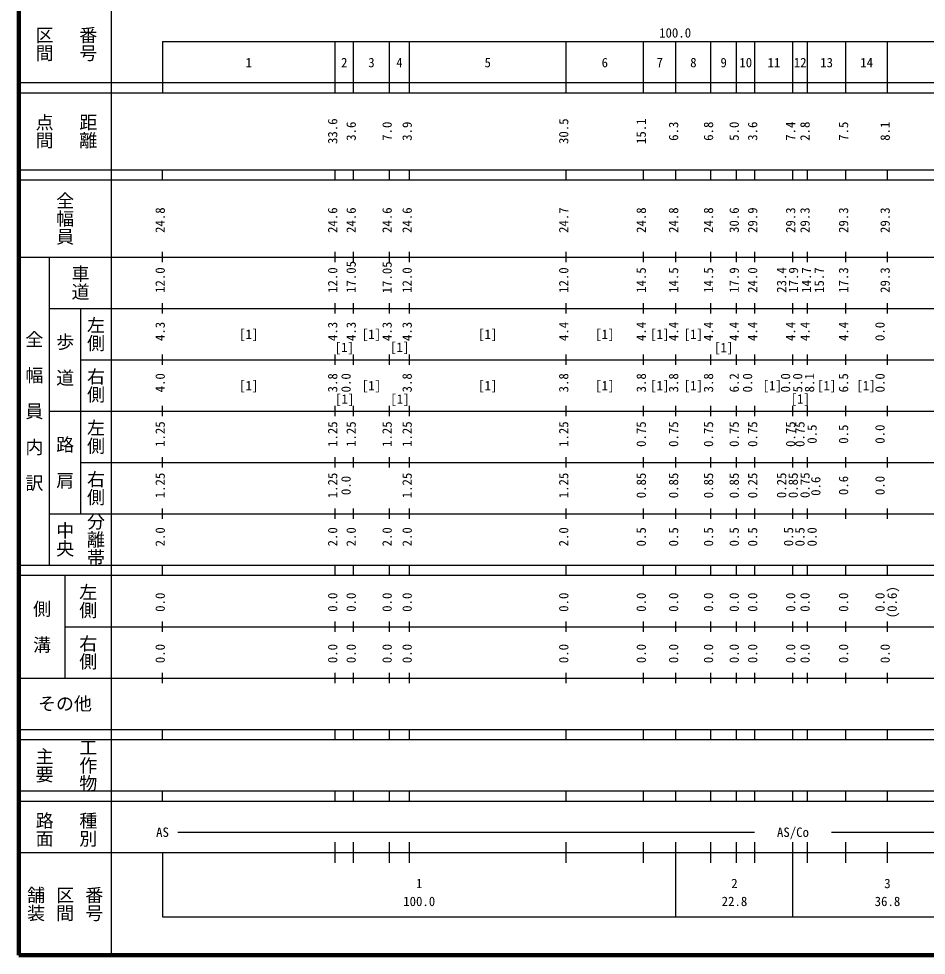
# Model space of a CAD drawing. Units: millimetres on the paper, enlarged 1000 times. Extents: x 40000 to 680000, y 20000 to 380000.
# Drawn here: x 40000 to 216760, y 20000 to 202409 of the extents above; entities that cross this region are included whole.
import ezdxf
from ezdxf.enums import TextEntityAlignment as Align

# ---------------------------------------------------------------- set-up
doc = ezdxf.new("R2010")
doc.units = ezdxf.units.MM
doc.header["$LTSCALE"] = 1000
doc.layers.add('M-TTL', color=2, linetype='Continuous', lineweight=140)
doc.layers.add('M-TTL-BAND', color=7, linetype='Continuous', lineweight=25)
doc.styles.add('@ＭＳ ゴシック', font='')
doc.styles.add('ＭＳ ゴシック', font='')
doc.styles.get('@ＭＳ ゴシック').set_extended_font_data('@MS Gothic')
doc.styles.get('ＭＳ ゴシック').set_extended_font_data('MS Gothic')

msp = doc.modelspace()

# ---------------------------------------------------------------- linework, layer by layer
at = {"layer": 'M-TTL'}
for p, q in [((40000, 380000), (40000, 20000)), ((40000, 20000), (680000, 20000))]:
    msp.add_line(p, q, dxfattribs=at)
at = {"layer": 'M-TTL-BAND'}
for p, q in [((58000, 370000), (58000, 20000)), ((68000, 198000), (579000, 198000)), ((68000, 198000), (68000, 188000)), ((101600, 188000), (101600, 198000)), ((105200, 188000), (105200, 198000)), ((112200, 188000), (112200, 198000)), ((116100, 188000), (116100, 198000)), ((146600, 188000), (146600, 198000)), ((161700, 188000), (161700, 198000)), ((168000, 188000), (168000, 198000)), ((174800, 188000), (174800, 198000)), ((179800, 188000), (179800, 198000)), ((183400, 188000), (183400, 198000)), ((190800, 188000), (190800, 198000)), ((193600, 188000), (193600, 198000)), ((201100, 188000), (201100, 198000)), ((209200, 188000), (209200, 198000)), ((40000, 190000), (579000, 190000)), ((40000, 188000), (579000, 188000)), ((40000, 173000), (579000, 173000)), ((68000, 171000), (68000, 173000)), ((101600, 171000), (101600, 173000)), ((105200, 171000), (105200, 173000)), ((112200, 171000), (112200, 173000)), ((116100, 171000), (116100, 173000)), ((146600, 171000), (146600, 173000)), ((161700, 171000), (161700, 173000)), ((168000, 171000), (168000, 173000)), ((174800, 171000), (174800, 173000)), ((179800, 171000), (179800, 173000)), ((183400, 171000), (183400, 173000)), ((190800, 171000), (190800, 173000)), ((193600, 171000), (193600, 173000)), ((201100, 171000), (201100, 173000)), ((209200, 171000), (209200, 173000)), ((40000, 171000), (579000, 171000)), ((68000, 155000), (68000, 157000)), ((101600, 155000), (101600, 157000)), ((105200, 155000), (105200, 157000)), ((112200, 155000), (112200, 157000)), ((116100, 155000), (116100, 157000)), ((146600, 155000), (146600, 157000)), ((161700, 155000), (161700, 157000)), ((168000, 155000), (168000, 157000)), ((174800, 155000), (174800, 157000)), ((179800, 155000), (179800, 157000)), ((183400, 155000), (183400, 157000)), ((190800, 155000), (190800, 157000)), ((193600, 155000), (193600, 157000)), ((201100, 155000), (201100, 157000)), ((209200, 155000), (209200, 157000)), ((40000, 156000), (579000, 156000)), ((46000, 96000), (46000, 156000)), ((46000, 146000), (579000, 146000)), ((52000, 146000), (52000, 106000)), ((68000, 145000), (68000, 147000)), ((101600, 145000), (101600, 147000)), ((105200, 145000), (105200, 147000)), ((112200, 145000), (112200, 147000)), ((116100, 145000), (116100, 147000)), ((146600, 145000), (146600, 147000)), ((161700, 145000), (161700, 147000)), ((168000, 145000), (168000, 147000)), ((174800, 145000), (174800, 147000)), ((179800, 145000), (179800, 147000)), ((183400, 145000), (183400, 147000)), ((190800, 145000), (190800, 147000)), ((193600, 145000), (193600, 147000)), ((201100, 145000), (201100, 147000)), ((209200, 145000), (209200, 147000)), ((68000, 135000), (68000, 137000)), ((101600, 135000), (101600, 137000)), ((105200, 135000), (105200, 137000)), ((112200, 135000), (112200, 137000)), ((116100, 135000), (116100, 137000)), ((146600, 135000), (146600, 137000)), ((161700, 135000), (161700, 137000)), ((168000, 135000), (168000, 137000)), ((174800, 135000), (174800, 137000)), ((179800, 135000), (179800, 137000)), ((183400, 135000), (183400, 137000)), ((190800, 135000), (190800, 137000)), ((193600, 135000), (193600, 137000)), ((201100, 135000), (201100, 137000)), ((209200, 135000), (209200, 137000)), ((52000, 136000), (579000, 136000)), ((46000, 126000), (579000, 126000)), ((68000, 125000), (68000, 127000)), ((101600, 125000), (101600, 127000)), ((105200, 125000), (105200, 127000)), ((112200, 125000), (112200, 127000)), ((116100, 125000), (116100, 127000)), ((146600, 125000), (146600, 127000)), ((161700, 125000), (161700, 127000)), ((168000, 125000), (168000, 127000)), ((174800, 125000), (174800, 127000)), ((179800, 125000), (179800, 127000)), ((183400, 125000), (183400, 127000)), ((190800, 125000), (190800, 127000)), ((193600, 125000), (193600, 127000)), ((201100, 125000), (201100, 127000)), ((209200, 125000), (209200, 127000)), ((68000, 115000), (68000, 117000)), ((101600, 115000), (101600, 117000)), ((105200, 115000), (105200, 117000)), ((112200, 115000), (112200, 117000)), ((116100, 115000), (116100, 117000)), ((146600, 115000), (146600, 117000)), ((161700, 115000), (161700, 117000)), ((168000, 115000), (168000, 117000)), ((174800, 115000), (174800, 117000)), ((179800, 115000), (179800, 117000)), ((183400, 115000), (183400, 117000)), ((190800, 115000), (190800, 117000)), ((193600, 115000), (193600, 117000)), ((201100, 115000), (201100, 117000)), ((209200, 115000), (209200, 117000)), ((52000, 116000), (579000, 116000)), ((46000, 106000), (579000, 106000)), ((68000, 105000), (68000, 107000)), ((101600, 105000), (101600, 107000)), ((105200, 105000), (105200, 107000)), ((112200, 105000), (112200, 107000)), ((116100, 105000), (116100, 107000)), ((146600, 105000), (146600, 107000)), ((161700, 105000), (161700, 107000)), ((168000, 105000), (168000, 107000)), ((174800, 105000), (174800, 107000)), ((179800, 105000), (179800, 107000)), ((183400, 105000), (183400, 107000)), ((190800, 105000), (190800, 107000)), ((193600, 105000), (193600, 107000)), ((201100, 105000), (201100, 107000)), ((209200, 105000), (209200, 107000)), ((40000, 96000), (579000, 96000)), ((68000, 94000), (68000, 96000)), ((101600, 94000), (101600, 96000)), ((105200, 94000), (105200, 96000)), ((112200, 94000), (112200, 96000)), ((116100, 94000), (116100, 96000)), ((146600, 94000), (146600, 96000)), ((161700, 94000), (161700, 96000)), ((168000, 94000), (168000, 96000)), ((174800, 94000), (174800, 96000)), ((179800, 94000), (179800, 96000)), ((183400, 94000), (183400, 96000)), ((190800, 94000), (190800, 96000)), ((193600, 94000), (193600, 96000)), ((201100, 94000), (201100, 96000)), ((209200, 94000), (209200, 96000)), ((40000, 94000), (579000, 94000)), ((49000, 94000), (49000, 74000)), ((49000, 84000), (579000, 84000)), ((68000, 83000), (68000, 85000)), ((101600, 83000), (101600, 85000)), ((105200, 83000), (105200, 85000)), ((112200, 83000), (112200, 85000)), ((116100, 83000), (116100, 85000)), ((146600, 83000), (146600, 85000)), ((161700, 83000), (161700, 85000)), ((168000, 83000), (168000, 85000)), ((174800, 83000), (174800, 85000)), ((179800, 83000), (179800, 85000)), ((183400, 83000), (183400, 85000)), ((190800, 83000), (190800, 85000)), ((193600, 83000), (193600, 85000)), ((201100, 83000), (201100, 85000)), ((209200, 83000), (209200, 85000)), ((68000, 73000), (68000, 75000)), ((101600, 73000), (101600, 75000)), ((105200, 73000), (105200, 75000)), ((112200, 73000), (112200, 75000)), ((116100, 73000), (116100, 75000)), ((146600, 73000), (146600, 75000)), ((161700, 73000), (161700, 75000)), ((168000, 73000), (168000, 75000)), ((174800, 73000), (174800, 75000)), ((179800, 73000), (179800, 75000)), ((183400, 73000), (183400, 75000)), ((190800, 73000), (190800, 75000)), ((193600, 73000), (193600, 75000)), ((201100, 73000), (201100, 75000)), ((209200, 73000), (209200, 75000)), ((40000, 74000), (579000, 74000)), ((40000, 64000), (579000, 64000)), ((68000, 62000), (68000, 64000)), ((101600, 62000), (101600, 64000)), ((105200, 62000), (105200, 64000)), ((112200, 62000), (112200, 64000)), ((116100, 62000), (116100, 64000)), ((146600, 62000), (146600, 64000)), ((161700, 62000), (161700, 64000)), ((168000, 62000), (168000, 64000)), ((174800, 62000), (174800, 64000)), ((179800, 62000), (179800, 64000)), ((183400, 62000), (183400, 64000)), ((190800, 62000), (190800, 64000)), ((193600, 62000), (193600, 64000)), ((201100, 62000), (201100, 64000)), ((209200, 62000), (209200, 64000)), ((40000, 62000), (579000, 62000)), ((40000, 52000), (579000, 52000)), ((68000, 50000), (68000, 52000)), ((101600, 50000), (101600, 52000)), ((105200, 50000), (105200, 52000)), ((112200, 50000), (112200, 52000)), ((116100, 50000), (116100, 52000)), ((146600, 50000), (146600, 52000)), ((161700, 50000), (161700, 52000)), ((168000, 50000), (168000, 52000)), ((174800, 50000), (174800, 52000)), ((179800, 50000), (179800, 52000)), ((183400, 50000), (183400, 52000)), ((190800, 50000), (190800, 52000)), ((193600, 50000), (193600, 52000)), ((201100, 50000), (201100, 52000)), ((209200, 50000), (209200, 52000)), ((40000, 50000), (579000, 50000)), ((71000, 44000), (183300, 44000)), ((198300, 44000), (220100, 44000)), ((101600, 38000), (101600, 42000)), ((105200, 38000), (105200, 42000)), ((112200, 38000), (112200, 42000)), ((116100, 38000), (116100, 42000)), ((146600, 38000), (146600, 42000)), ((161700, 38000), (161700, 42000)), ((168000, 27500), (168000, 42000)), ((174800, 38000), (174800, 42000)), ((179800, 38000), (179800, 42000)), ((183400, 38000), (183400, 42000)), ((190800, 27500), (190800, 42000)), ((193600, 38000), (193600, 42000)), ((201100, 38000), (201100, 42000)), ((209200, 38000), (209200, 42000)), ((40000, 40000), (579000, 40000)), ((68000, 40000), (68000, 27500)), ((68000, 27500), (579000, 27500))]:
    msp.add_line(p, q, dxfattribs=at)

# ---------------------------------------------------------------- texts
at = {"layer": 'M-TTL-BAND', "style": '@ＭＳ ゴシック'}
for s, p in [('番号', (53500, 197500)), ('区間', (45000, 197500)), ('点間', (45000, 180500)), ('距離', (53500, 180500)), ('全幅員', (49000, 163500)), ('車道', (52000, 151000)), ('左側', (55000, 141000)), ('全\u3000幅\u3000員\u3000内\u3000訳', (43000, 126000)), ('歩\u3000道', (49000, 136000)), ('右側', (55000, 131000)), ('左側', (55000, 121000)), ('路\u3000肩', (49000, 116000)), ('右側', (55000, 111000)), ('分離帯', (55000, 101000)), ('中央', (49000, 101000)), ('左側', (53500, 89000)), ('側\u3000溝', (44500, 84000)), ('右側', (53500, 79000)), ('主要', (45000, 57000)), ('工作物', (53500, 57000)), ('路面', (45000, 44500)), ('種別', (53500, 44500)), ('舗装', (43333, 30000)), ('区間', (49000, 30000)), ('番号', (54667, 30000))]:
    msp.add_text(s, height=2566, rotation=270, dxfattribs=at).set_placement(p, align=Align.MIDDLE_CENTER)
at = {"layer": 'M-TTL-BAND', "style": 'ＭＳ ゴシック'}
for s, p in [('100.0', (167844, 198195)), ('1', (84800, 192405)), ('2', (103400, 192405)), ('3', (108700, 192405)), ('4', (114150, 192405)), ('5', (131350, 192405)), ('6', (154150, 192405)), ('7', (164850, 192405)), ('8', (171400, 192405)), ('9', (177300, 192405)), ('10', (181600, 192405)), ('11', (187100, 192405)), ('12', (192200, 192405)), ('13', (197350, 192405)), ('14', (205150, 192405)), ('[1]', (84800, 139500)), ('[1]', (108700, 139500)), ('[1]', (131350, 139500)), ('[1]', (154150, 139500)), ('[1]', (164850, 139500)), ('[1]', (171400, 139500)), ('[1]', (103419, 136946)), ('[1]', (114196, 136968)), ('[1]', (177287, 136894)), ('[1]', (84800, 129500)), ('[1]', (108700, 129500)), ('[1]', (131350, 129500)), ('[1]', (154150, 129500)), ('[1]', (164850, 129500)), ('[1]', (171400, 129500)), ('[1]', (186753, 129500)), ('[1]', (197350, 129500)), ('[1]', (205026, 129500)), ('[1]', (103466, 126878)), ('[1]', (114240, 126877)), ('[1]', (192215, 126899)), ('AS', (68000, 42500)), ('AS/Co', (190800, 42500)), ('1', (118000, 32523)), ('2', (179400, 32523)), ('3', (209200, 32523)), ('100.0', (118000, 29033)), ('22.8', (179400, 29033)), ('36.8', (209200, 29033))]:
    msp.add_text(s, height=1833, dxfattribs=at).set_placement(p, align=Align.BOTTOM_CENTER)
for s, p in [('33.6', (102600, 180500)), ('30.5', (147600, 180500)), ('15.1', (162700, 180500)), ('3.6', (106200, 180500)), ('7.0', (113200, 180500)), ('3.9', (117100, 180500)), ('6.3', (169000, 180500)), ('6.8', (175800, 180500)), ('5.0', (180800, 180500)), ('3.6', (184400, 180500)), ('7.4', (191800, 180500)), ('2.8', (194600, 180500)), ('7.5', (202100, 180500)), ('8.1', (210200, 180500)), ('24.8', (69000, 163174)), ('24.6', (102600, 163174)), ('24.6', (106200, 163174)), ('24.6', (113200, 163174)), ('24.6', (117100, 163174)), ('24.7', (147600, 163174)), ('24.8', (162700, 163174)), ('24.8', (169000, 163174)), ('24.8', (175800, 163174)), ('30.6', (180800, 163174)), ('29.9', (184400, 163174)), ('29.3', (191800, 163174)), ('29.3', (194600, 163174)), ('29.3', (202100, 163174)), ('29.3', (210200, 163174)), ('17.05', (106200, 152116)), ('12.0', (69000, 151500)), ('12.0', (102600, 151500)), ('17.05', (113200, 152034)), ('12.0', (117100, 151500)), ('12.0', (147600, 151500)), ('14.5', (162700, 151500)), ('14.5', (169000, 151500)), ('14.5', (175800, 151500)), ('17.9', (180800, 151500)), ('24.0', (184400, 151500)), ('23.4', (190027, 151517)), ('17.9', (192353, 151519)), ('14.7', (194871, 151519)), ('15.7', (197371, 151488)), ('17.3', (202100, 151500)), ('29.3', (210200, 151500)), ('4.3', (69000, 141500)), ('4.3', (102600, 141500)), ('4.3', (106200, 141500)), ('4.3', (113200, 141500)), ('4.3', (117100, 141500)), ('4.4', (147600, 141500)), ('4.4', (162700, 141500)), ('4.4', (169000, 141500)), ('4.4', (175800, 141500)), ('4.4', (180800, 141500)), ('4.4', (184400, 141500)), ('4.4', (191800, 141500)), ('4.4', (194600, 141500)), ('4.4', (202100, 141500)), ('0.0', (209200, 141500)), ('4.0', (69000, 131500)), ('3.8', (102600, 131500)), ('0.0', (105200, 131500)), ('3.8', (117100, 131500)), ('3.8', (147600, 131500)), ('3.8', (162700, 131500)), ('3.8', (169000, 131500)), ('3.8', (175800, 131500)), ('6.2', (180800, 131500)), ('0.0', (183400, 131500)), ('0.0', (190800, 131500)), ('5.0', (193170, 131500)), ('8.1', (195475, 131496)), ('6.5', (202100, 131500)), ('0.0', (209200, 131500)), ('1.25', (69000, 121500)), ('1.25', (102600, 121500)), ('1.25', (106200, 121500)), ('1.25', (113200, 121500)), ('1.25', (117100, 121500)), ('1.25', (147600, 121500)), ('0.75', (162700, 121500)), ('0.75', (169000, 121500)), ('0.75', (175800, 121500)), ('0.75', (180800, 121500)), ('0.75', (184400, 121500)), ('0.75', (191800, 121500)), ('0.75', (193600, 121500)), ('0.5', (195970, 121500)), ('0.5', (202100, 121500)), ('0.0', (209200, 121500)), ('1.25', (69000, 111500)), ('1.25', (102600, 111500)), ('0.0', (105200, 111500)), ('1.25', (117100, 111500)), ('1.25', (147600, 111500)), ('0.85', (162700, 111500)), ('0.85', (169000, 111500)), ('0.85', (175800, 111500)), ('0.85', (180800, 111500)), ('0.25', (184400, 111500)), ('0.25', (190033, 111522)), ('0.85', (192290, 111522)), ('0.75', (194599, 111551)), ('0.6', (196695, 111357)), ('0.6', (202100, 111500)), ('0.0', (209200, 111500)), ('2.0', (69000, 101500)), ('2.0', (102600, 101500)), ('2.0', (106200, 101500)), ('2.0', (113200, 101500)), ('2.0', (117100, 101500)), ('2.0', (147600, 101500)), ('0.5', (162700, 101500)), ('0.5', (169000, 101500)), ('0.5', (175800, 101500)), ('0.5', (180800, 101500)), ('0.5', (184400, 101500)), ('0.5', (191394, 101526)), ('0.5', (193600, 101500)), ('0.0', (195970, 101500)), ('(0.6)', (211570, 88764)), ('0.0', (69000, 88764)), ('0.0', (102600, 88764)), ('0.0', (106200, 88764)), ('0.0', (113200, 88764)), ('0.0', (117100, 88764)), ('0.0', (147600, 88764)), ('0.0', (162700, 88764)), ('0.0', (169000, 88764)), ('0.0', (175800, 88764)), ('0.0', (180800, 88764)), ('0.0', (184400, 88764)), ('0.0', (191800, 88764)), ('0.0', (194600, 88764)), ('0.0', (202100, 88764)), ('0.0', (209200, 88764)), ('0.0', (69000, 78764)), ('0.0', (102600, 78764)), ('0.0', (106200, 78764)), ('0.0', (113200, 78764)), ('0.0', (117100, 78764)), ('0.0', (147600, 78764)), ('0.0', (162700, 78764)), ('0.0', (169000, 78764)), ('0.0', (175800, 78764)), ('0.0', (180800, 78764)), ('0.0', (184400, 78764)), ('0.0', (191800, 78764)), ('0.0', (194600, 78764)), ('0.0', (202100, 78764)), ('0.0', (210200, 78764))]:
    msp.add_text(s, height=1833, rotation=90, dxfattribs=at).set_placement(p, align=Align.BOTTOM_CENTER)
msp.add_text('その他', height=2566, dxfattribs=at).set_placement((49000, 69000), align=Align.MIDDLE_CENTER)

doc.saveas('drawing.dxf')
